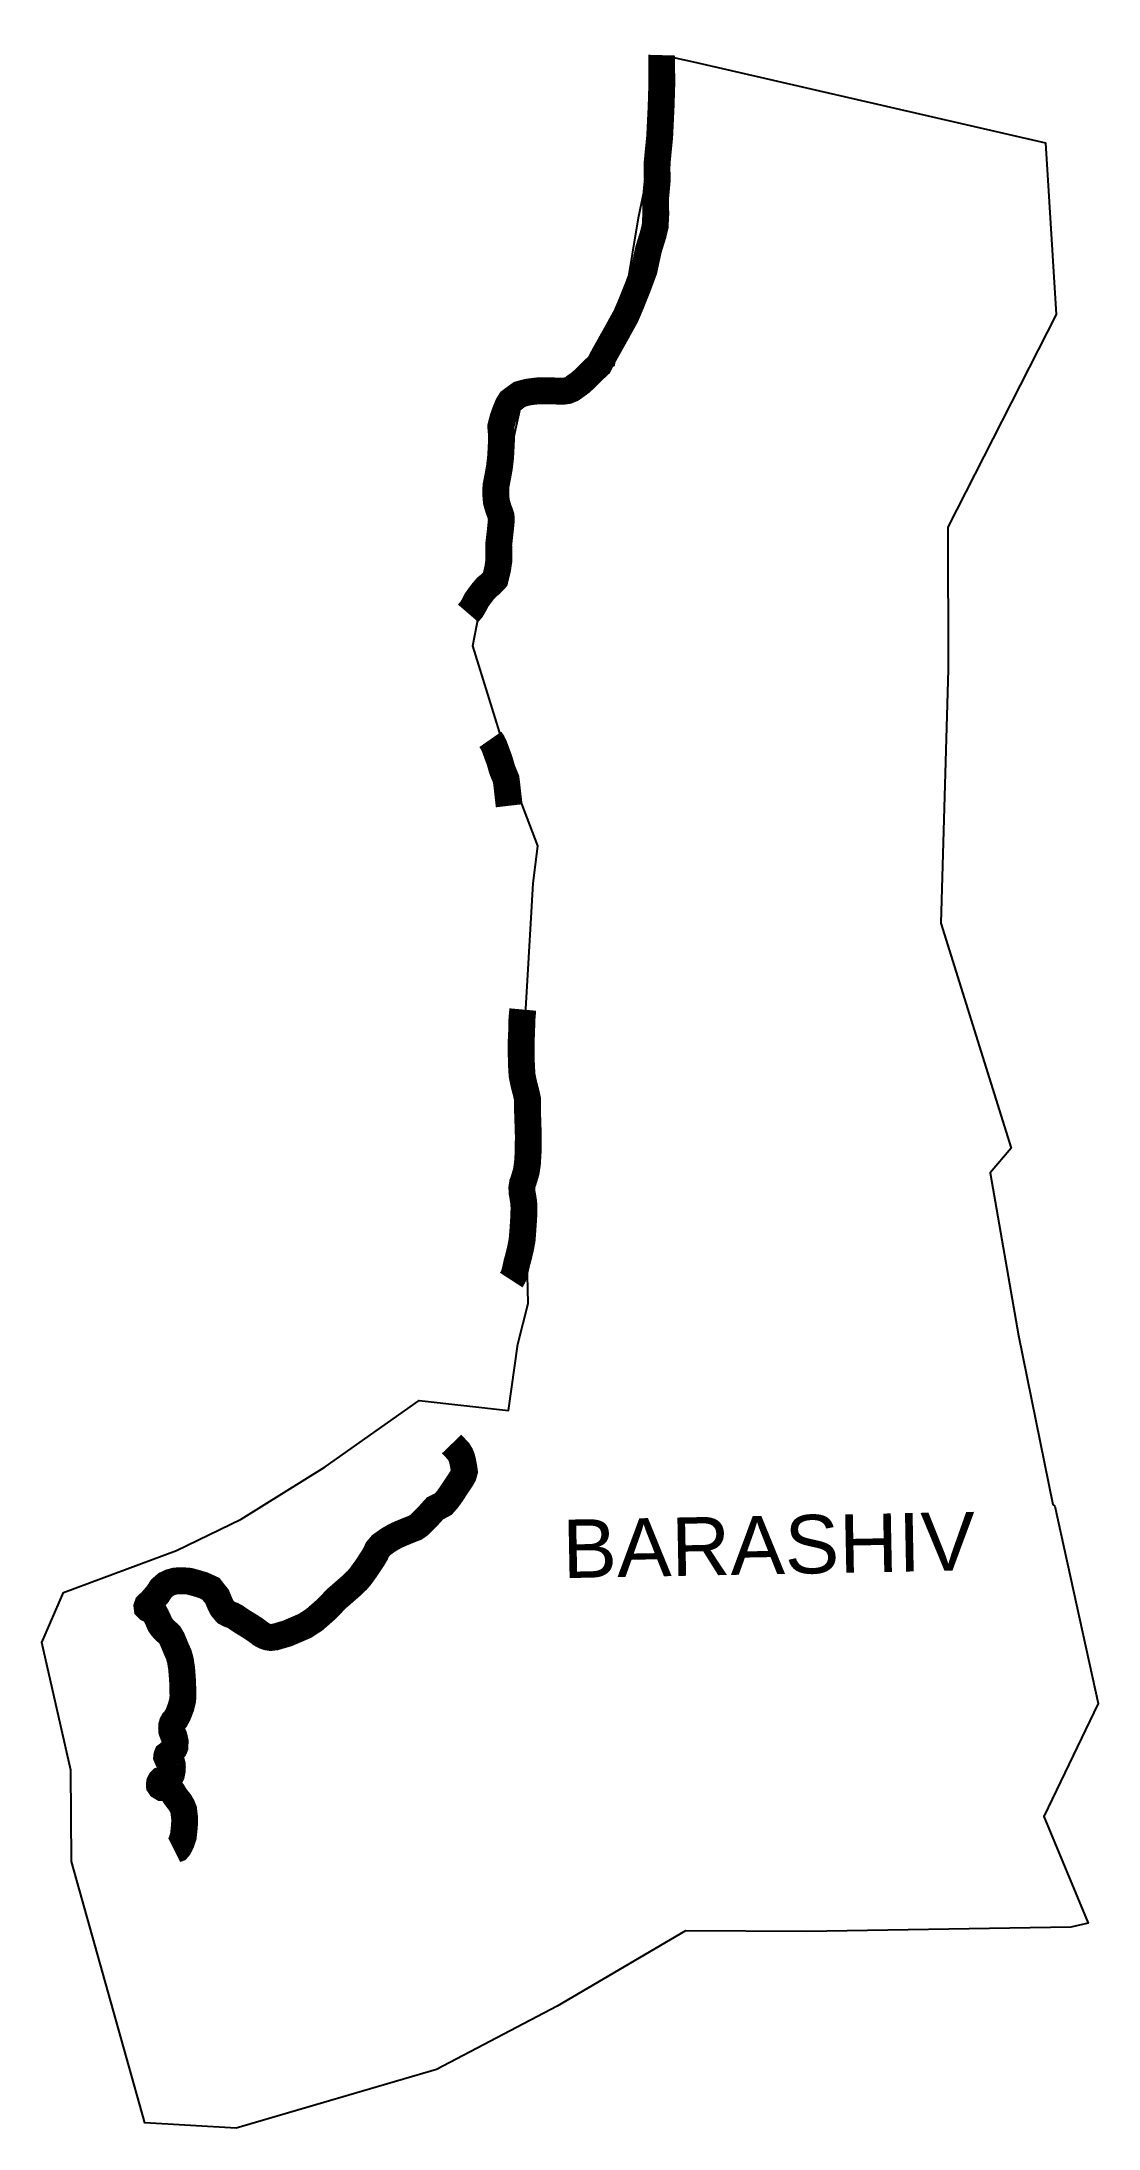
# Model space of a CAD drawing. Header units: metres. Extents: x 277596 to 279562, y 2042771 to 2046654.
import ezdxf

# ---------------------------------------------------------------- set-up
doc = ezdxf.new("R2010")
doc.units = ezdxf.units.M
for name, color, linetype in [('NATURALLY PROTECTED', 3, 'Continuous'), ('village', 4, 'Continuous'), ('VILLAGE NAME', 250, 'Continuous')]:
    doc.layers.add(name, color=color, linetype=linetype)
doc.styles.get("Standard").update_dxf_attribs({"font": 'simplex.shx'})

msp = doc.modelspace()

# ---------------------------------------------------------------- linework, layer by layer
at = {"layer": 'NATURALLY PROTECTED', "flags": 128}
for points in [[(278749.1, 2046629.2, 50, 50, 0), (278749, 2046625.6, 50, 50, 0), (278749.4, 2046574.6, 50, 50, 0), (278748.1, 2046533.3, 50, 50, 0), (278745.4, 2046477.2, 50, 50, 0), (278740.7, 2046429.3, 50, 50, 0), (278740.4, 2046416, 50, 50, 0), (278741, 2046397.8, 50, 50, 0), (278738.4, 2046369.6, 50, 50, 0), (278737.9, 2046364.2, 50, 50, 0), (278737.8, 2046351.7, 50, 50, 0), (278738.2, 2046333.5, 50, 50, 0), (278737, 2046310.8, 50, 50, 0), (278733.1, 2046294.6, 50, 50, 0), (278724.8, 2046268.1, 50, 50, 0), (278716.3, 2046228.9, 50, 50, 0), (278712.3, 2046218.2, 50, 50, 0), (278704.6, 2046197.4, 50, 50, 0), (278692.6, 2046167.4, 50, 50, 0), (278682.6, 2046143.8, 50, 50, 0), (278674.7, 2046129.5, 50, 50, 0), (278663.3, 2046108.9, 50, 50, 0), (278640.5, 2046068.1, 50, 50, 0), (278632.6, 2046052.7, 50, 50, 0), (278622.2, 2046043.1, 50, 50, 0), (278608, 2046028.7, 50, 50, 0), (278597.3, 2046019.1, 50, 50, 0), (278587.4, 2046012.1, 50, 50, 0), (278581.9, 2046008.1, 50, 50, 0), (278573.9, 2046004.8, 50, 50, 0), (278565.6, 2046003.6, 50, 50, 0), (278555.3, 2046003.9, 50, 50, 0), (278545, 2046004.5, 50, 50, 0), (278532.5, 2046004.4, 50, 50, 0), (278518.6, 2046004.3, 50, 50, 0), (278507.9, 2046003.1, 50, 50, 0), (278499, 2046001.8, 50, 50, 0), (278485, 2045998, 50, 50, 0), (278479.2, 2045993.9, 50, 50, 0), (278467.8, 2045985.4, 50, 50, 0), (278463.3, 2045978.2, 50, 50, 0), (278458.5, 2045966.8, 50, 50, 0), (278453.6, 2045952.9, 50, 50, 0), (278449.7, 2045937.7, 50, 50, 0), (278450.9, 2045924.5, 50, 50, 0), (278450.9, 2045909.2, 50, 50, 0), (278449.5, 2045882, 50, 50, 0), (278447.2, 2045861.8, 50, 50, 0), (278443.7, 2045842.6, 50, 50, 0), (278440.8, 2045827.6, 50, 50, 0), (278440.3, 2045814.4, 50, 50, 0), (278440.8, 2045806.1, 50, 50, 0), (278441.7, 2045797.3, 50, 50, 0), (278445.3, 2045785, 50, 50, 0), (278448.4, 2045777, 50, 50, 0), (278450.3, 2045770.9, 50, 50, 0), (278450.8, 2045763.3, 50, 50, 0), (278448.9, 2045745.1, 50, 50, 0), (278445.9, 2045718.4, 50, 50, 0), (278446.3, 2045689.1, 50, 50, 0), (278443.9, 2045673.1, 50, 50, 0), (278439.2, 2045653.7, 50, 50, 0), (278431.1, 2045645.1, 50, 50, 0), (278423.3, 2045638.8, 50, 50, 0), (278417, 2045631.5, 50, 50, 0), (278409.3, 2045621.5, 50, 50, 0), (278404.6, 2045614.9, 50, 50, 0), (278402, 2045609.7, 50, 50, 0), (278399.3, 2045604.4, 50, 50, 0), (278395.1, 2045597.6, 50, 50, 0), (278388.9, 2045590.4, 0, 0, 0)], [(278490.7, 2044852.9, 50, 50, 0), (278489.1, 2044835.2, 50, 50, 0), (278488.6, 2044813.1, 50, 50, 0), (278487.5, 2044789.6, 50, 50, 0), (278487.8, 2044766.8, 50, 50, 0), (278488.2, 2044749.7, 50, 50, 0), (278489.3, 2044730.9, 50, 50, 0), (278490.9, 2044722.5, 50, 50, 0), (278493.1, 2044712.6, 50, 50, 0), (278497.3, 2044696.4, 50, 50, 0), (278499.5, 2044685.8, 50, 50, 0), (278499.5, 2044678.7, 50, 50, 0), (278499.5, 2044664.1, 50, 50, 0), (278500.7, 2044627.5, 50, 50, 0), (278501, 2044616.8, 50, 50, 0), (278500.9, 2044609, 50, 50, 0), (278500.5, 2044584.1, 50, 50, 0), (278499.3, 2044565.7, 50, 50, 0), (278497.1, 2044551.2, 50, 50, 0), (278492.2, 2044534.7, 50, 50, 0), (278490.2, 2044529.4, 50, 50, 0), (278489, 2044521.1, 50, 50, 0), (278489.3, 2044512.2, 50, 50, 0), (278490.3, 2044507.3, 50, 50, 0), (278492.4, 2044494.3, 50, 50, 0), (278493, 2044484, 50, 50, 0), (278492.4, 2044465.3, 50, 50, 0), (278490.7, 2044439.9, 50, 50, 0), (278489.4, 2044423.8, 50, 50, 0), (278486.5, 2044408.4, 50, 50, 0), (278482.8, 2044392.9, 50, 50, 0), (278479.6, 2044381.4, 50, 50, 0), (278477.7, 2044372.4, 50, 50, 0), (278474.6, 2044359.9, 50, 50, 0), (278471.5, 2044353.1, 50, 50, 0), (278469.1, 2044349.4, 0, 0, 0)], [(278358.2, 2044044.2, 50, 50, 0), (278363.5, 2044038.7, 50, 50, 0), (278371, 2044030.6, 50, 50, 0), (278374.9, 2044024.4, 50, 50, 0), (278377.2, 2044018.7, 50, 50, 0), (278379.6, 2044008.5, 50, 50, 0), (278381.3, 2043998.8, 50, 50, 0), (278382, 2043993.2, 50, 50, 0), (278380.1, 2043986.2, 50, 50, 0), (278376.7, 2043980.1, 50, 50, 0), (278356.7, 2043949.9, 50, 50, 0), (278350.5, 2043941.3, 50, 50, 0), (278342.8, 2043932.5, 50, 50, 0), (278332.6, 2043927, 50, 50, 0), (278327.4, 2043924.5, 50, 50, 0), (278311.1, 2043906.5, 50, 50, 0), (278297.2, 2043893.1, 50, 50, 0), (278290.8, 2043888.6, 50, 50, 0), (278280.5, 2043884.6, 50, 50, 0), (278263.8, 2043877.8, 50, 50, 0), (278253.2, 2043873, 50, 50, 0), (278240.8, 2043865.8, 50, 50, 0), (278227.2, 2043856.2, 50, 50, 0), (278220.1, 2043847.7, 50, 50, 0), (278216.5, 2043839.6, 50, 50, 0), (278211.4, 2043831.1, 50, 50, 0), (278199.3, 2043812.8, 50, 50, 0), (278188.5, 2043797.8, 50, 50, 0), (278182.7, 2043791, 50, 50, 0), (278171.4, 2043780.2, 50, 50, 0), (278144.8, 2043757.1, 50, 50, 0), (278124.6, 2043736.3, 50, 50, 0), (278103, 2043717.4, 50, 50, 0), (278085.6, 2043706, 50, 50, 0), (278052.4, 2043691.7, 50, 50, 0), (278030.1, 2043685.2, 50, 50, 0), (278021.6, 2043684.2, 50, 50, 0), (278015.6, 2043685.1, 50, 50, 0), (278010.9, 2043686.7, 50, 50, 0), (278003.3, 2043690.7, 50, 50, 0), (277994.5, 2043697.4, 50, 50, 0), (277985.2, 2043703.7, 50, 50, 0), (277968.9, 2043713.7, 50, 50, 0), (277961.7, 2043718.4, 50, 50, 0), (277956.3, 2043722.3, 50, 50, 0), (277950.9, 2043725.2, 50, 50, 0), (277943.9, 2043727.8, 50, 50, 0), (277938.5, 2043730.7, 50, 50, 0), (277931.6, 2043738.8, 50, 50, 0), (277927.4, 2043746.9, 50, 50, 0), (277921.6, 2043760.6, 50, 50, 0), (277916.3, 2043767.1, 50, 50, 0), (277910.3, 2043774.9, 50, 50, 0), (277895.2, 2043781.8, 50, 50, 0), (277878.6, 2043786.6, 50, 50, 0), (277869.9, 2043788.9, 50, 50, 0), (277860.9, 2043789.6, 50, 50, 0), (277850.8, 2043789.8, 50, 50, 0), (277843.8, 2043789.2, 50, 50, 0), (277834.5, 2043786.7, 50, 50, 0), (277826.5, 2043782.8, 50, 50, 0), (277818.1, 2043775.5, 50, 50, 0), (277811.1, 2043764.8, 50, 50, 0), (277804.6, 2043757.1, 50, 50, 0), (277800, 2043751.8, 50, 50, 0), (277796.1, 2043748.1, 50, 50, 0), (277792.3, 2043744.5, 50, 50, 0), (277791.4, 2043741.9, 50, 50, 0), (277791.7, 2043739.5, 50, 50, 0), (277793.3, 2043737.9, 50, 50, 0), (277798, 2043735.8, 50, 50, 0), (277803.7, 2043732.2, 50, 50, 0), (277805.6, 2043729.7, 50, 50, 0), (277808.7, 2043724.1, 50, 50, 0), (277812.4, 2043716.1, 50, 50, 0), (277815.7, 2043708.4, 50, 50, 0), (277817.7, 2043705.5, 50, 50, 0), (277818.9, 2043703.8, 50, 50, 0), (277823.1, 2043698.9, 50, 50, 0), (277829.9, 2043692.6, 50, 50, 0), (277833.7, 2043689, 50, 50, 0), (277838.1, 2043681.5, 50, 50, 0), (277845.9, 2043662.7, 50, 50, 0), (277850.7, 2043651.9, 50, 50, 0), (277853.6, 2043641.2, 50, 50, 0), (277855.9, 2043625.9, 50, 50, 0), (277857.7, 2043602.1, 50, 50, 0), (277858.4, 2043574.3, 50, 50, 0), (277857.5, 2043566.2, 50, 50, 0), (277854.5, 2043554.3, 50, 50, 0), (277849.2, 2043540.8, 50, 50, 0), (277844.8, 2043532.5, 50, 50, 0), (277840.5, 2043527.8, 50, 50, 0), (277838.5, 2043524, 50, 50, 0), (277837.3, 2043520.2, 50, 50, 0), (277837.2, 2043516.1, 50, 50, 0), (277837.6, 2043510, 50, 50, 0), (277839.4, 2043505, 50, 50, 0), (277841.8, 2043499.7, 50, 50, 0), (277843.8, 2043490.7, 50, 50, 0), (277843.6, 2043484.7, 50, 50, 0), (277843.6, 2043481.2, 50, 50, 0), (277842.1, 2043477.6, 50, 50, 0), (277839.2, 2043473.9, 50, 50, 0), (277836.1, 2043471.3, 50, 50, 0), (277833.3, 2043469.2, 50, 50, 0), (277831.1, 2043467.3, 50, 50, 0), (277829, 2043465.7, 50, 50, 0), (277828.3, 2043463.9, 50, 50, 0), (277828.1, 2043461.9, 50, 50, 0), (277829, 2043459.8, 50, 50, 0), (277830.9, 2043458.4, 50, 50, 0), (277835.4, 2043455.6, 50, 50, 0), (277837.2, 2043452.5, 50, 50, 0), (277838.3, 2043448.1, 50, 50, 0), (277838.7, 2043443.3, 50, 50, 0), (277838.4, 2043436.5, 50, 50, 0), (277837, 2043429.7, 50, 50, 0), (277831.4, 2043418.5, 50, 50, 0), (277829.4, 2043417.4, 50, 50, 0), (277827.2, 2043417.8, 50, 50, 0), (277823.4, 2043419.3, 50, 50, 0), (277820.4, 2043419.8, 50, 50, 0), (277818.1, 2043418.9, 50, 50, 0), (277816.9, 2043417.7, 50, 50, 0), (277815.9, 2043416, 50, 50, 0), (277815, 2043414.2, 50, 50, 0), (277814.6, 2043411.7, 50, 50, 0), (277814.7, 2043408.9, 50, 50, 0), (277816, 2043407, 50, 50, 0), (277819.7, 2043404.8, 50, 50, 0), (277823.6, 2043404.7, 50, 50, 0), (277827.3, 2043404.8, 50, 50, 0), (277831.2, 2043402.7, 50, 50, 0), (277836.8, 2043399.5, 50, 50, 0), (277839.4, 2043396.2, 50, 50, 0), (277843.3, 2043389.6, 50, 50, 0), (277847.6, 2043383.8, 50, 50, 0), (277852.7, 2043377.4, 50, 50, 0), (277856.4, 2043371.2, 50, 50, 0), (277859.6, 2043363.4, 50, 50, 0), (277861.5, 2043347.7, 50, 50, 0), (277861.5, 2043340.7, 50, 50, 0), (277860.8, 2043331, 50, 50, 0), (277859, 2043313.9, 50, 50, 0), (277855.2, 2043302.8, 50, 50, 0), (277850.8, 2043293.9, 50, 50, 0), (277848.5, 2043291.2, 50, 50, 0), (277844, 2043289.5, 50, 50, 0), (277842, 2043288.5, 0, 0, 0)]]:
    msp.add_lwpolyline(points, format="xyseb", dxfattribs=at)
at = {"layer": 'NATURALLY PROTECTED', "const_width": 50, "flags": 128}
msp.add_lwpolyline([(278430.3, 2045355.7), (278434.2, 2045350.1), (278438, 2045342.2), (278443, 2045328.3), (278447.2, 2045317), (278452.6, 2045298.6), (278459.7, 2045281.5), (278461.3, 2045268.3), (278462.7, 2045255.4), (278465.4, 2045232.2)], dxfattribs=at)
at = {"layer": 'village'}
msp.add_lwpolyline([(279483.2, 2046146.5), (279281.9, 2045751), (279282.4, 2045485.5), (279268.7, 2045013.6), (279399.2, 2044595), (279360.2, 2044548.7), (279413.4, 2044246.3), (279476.7, 2043931.7), (279480.9, 2043928.5), (279561.5, 2043561.2), (279460.1, 2043351.3), (279542.6, 2043152.3), (279510.7, 2043144.9), (279018.9, 2043137), (278793.4, 2043138), (278554.4, 2042998.1), (278329.9, 2042880.2), (277957.1, 2042770.8), (277787.1, 2042780.6), (277650.7, 2043267.2), (277650, 2043437.1), (277595.6, 2043674.9), (277635.8, 2043768), (277846.5, 2043845.8), (277966.9, 2043904.5), (278122.8, 2044001.9), (278297.7, 2044125.4), (278464.3, 2044106.4), (278481.3, 2044230.2), (278500.7, 2044305.9), (278495.4, 2044543.6), (278500, 2044601.8), (278494, 2044811.5), (278510.3, 2045087.3), (278518.9, 2045157.6), (278488.7, 2045236), (278397.9, 2045530), (278462.1, 2045863.4), (278486.8, 2045976.4), (278661, 2046051.9), (278706.3, 2046326.7), (278768.4, 2046625.2), (278808.5, 2046616.8), (279463.4, 2046465.7)], close=True, dxfattribs=at)

# ---------------------------------------------------------------- texts
at = {"layer": 'VILLAGE NAME', "insert": (278563.3, 2043903.3), "char_height": 108.748, "attachment_point": 1, "rotation": 1.1028}
msp.add_mtext_dynamic_manual_height_columns('{\\fArial|b0|i0|c0|p34;BARASHIV}', width=726.929, gutter_width=543.7, heights=[0], dxfattribs=at)

doc.saveas('drawing.dxf')
